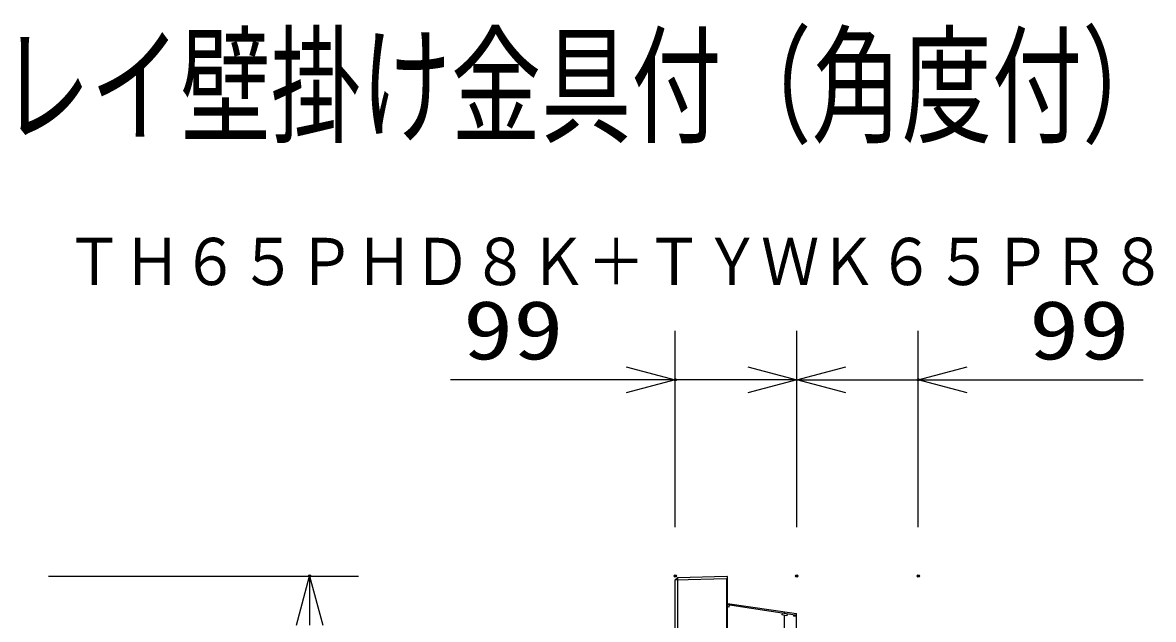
# Model space of a CAD drawing. Units: millimetres, scale not verified. Extents: x -63 to 62, y -57 to 57.
# Drawn here: x 16.4 to 62.49, y 33.08 to 57.41 of the extents above; entities that cross this region are included whole.
import ezdxf
from ezdxf.enums import TextEntityAlignment as Align

# ---------------------------------------------------------------- set-up
doc = ezdxf.new("R2010")
doc.units = ezdxf.units.MM
doc.header["$LTSCALE"] = 0.190236
doc.header["$PDMODE"] = 32
doc.header["$PDSIZE"] = 0.0951
for name, color, linetype in [('0-0_GAIKEI', 1, 'Continuous'), ('0-1_WAKU', 7, 'Continuous'), ('0-2_TOUROKU', 7, 'Continuous'), ('0-4_MOJI1', 2, 'Continuous')]:
    doc.layers.add(name, color=color, linetype=linetype)
doc.styles.add('ＭＳ ゴシック', font='')
doc.styles.get('ＭＳ ゴシック').set_extended_font_data('MS Gothic')

# ---------------------------------------------------------------- blocks, each defined once
blk = doc.blocks.new('_OPEN30')
at = {"layer": '0-1_WAKU'}
blk.add_line((0, 0), (-1, 0), dxfattribs=at)
blk.add_lwpolyline([(-1, 0.26795), (0, 0), (-1, -0.26795)], dxfattribs=at)

msp = doc.modelspace()

# ---------------------------------------------------------------- linework, layer by layer
at = {"layer": '0-0_GAIKEI', "color": 3}
for p, q in [((43.0022, 36.8465), (43.0022, 44.8465)), ((47.9523, 36.8465), (47.9523, 44.8465)), ((47.9523, 36.8465), (47.9523, 44.8465)), ((52.9023, 36.8465), (52.9023, 44.8465)), ((41.0022, 42.8465), (33.8356, 42.8465)), ((47.9523, 42.8465), (43.0022, 42.8465)), ((45.9522, 42.8465), (43.9522, 42.8465)), ((47.9523, 42.8465), (52.9023, 42.8465)), ((49.9523, 42.8465), (51.9523, 42.8465)), ((54.9023, 42.8465), (62.0689, 42.8465)), ((17.4659, 34.8465), (30.0973, 34.8465))]:
    msp.add_line(p, q, dxfattribs=at)
at = {"layer": '0-0_GAIKEI', "color": 7}
for p, q in [((43.0022, 34.6915), (43.1049, 34.7942)), ((43.0022, -11.2586), (43.0022, 34.6915)), ((43.1049, 34.7942), (45.1029, 34.8465)), ((45.1272, 34.8222), (45.1029, 34.8465)), ((45.1272, -11.3892), (45.1272, 34.8222)), ((45.1272, 33.7356), (47.9423, 33.3165)), ((47.3535, 33.3536), (47.3397, 33.2611)), ((47.5539, 33.2292), (47.3397, 33.2611)), ((47.4523, 33.3389), (47.4523, 33.3895)), ((47.5676, 33.3217), (47.5539, 33.2292)), ((47.8272, 33.2831), (47.8171, 33.2153)), ((47.9423, 33.1967), (47.8171, 33.2153)), ((47.8923, 33.2041), (47.8923, 33.2734)), ((47.9423, -9.9586), (47.9423, 33.3165))]:
    msp.add_line(p, q, dxfattribs=at)
at = {"layer": '0-0_GAIKEI'}
for p, q in [((43.0022, 34.6915), (45.1029, 34.7465)), ((43.1049, -11.3613), (43.1049, 34.7942)), ((45.1029, 34.7465), (45.1272, 34.7715)), ((45.1029, -11.3135), (45.1029, 34.7465)), ((45.1272, 33.685), (47.8923, 33.2734)), ((45.1985, 33.6744), (45.1847, 33.5819)), ((45.1847, 33.5819), (45.1272, 33.5904)), ((47.4523, -9.8236), (47.4523, 33.2443))]:
    msp.add_line(p, q, dxfattribs=at)
at = {"layer": '0-1_WAKU'}
for p in [(43.0022, 42.8465), (52.9023, 42.8465), (28.0973, 34.8465), (43.0022, 34.8465), (47.9523, 34.8465), (47.9523, 34.8465), (52.9023, 34.8465)]:
    msp.add_point(p, dxfattribs=at)

# ---------------------------------------------------------------- block references
at = {"layer": '0-0_GAIKEI', "xscale": 2, "yscale": 2}
for p in [(43.0022, 42.8465), (47.9523, 42.8465)]:
    msp.add_blockref('_OPEN30', p, dxfattribs=at)
for p, rotation in [((47.9523, 42.8465), 180), ((52.9023, 42.8465), 180), ((28.0973, 34.8465), 90)]:
    msp.add_blockref('_OPEN30', p, dxfattribs=dict(at, rotation=rotation))

# ---------------------------------------------------------------- texts
at = {"layer": '0-0_GAIKEI', "color": 3, "style": 'ＭＳ ゴシック', "width": 1.25}
for p in [(34.352, 42.9561), (57.4187, 42.9561)]:
    msp.add_text('99', height=2.406, dxfattribs=at).set_placement(p, align=Align.BOTTOM_LEFT)
at = {"layer": '0-2_TOUROKU', "color": 1, "style": 'ＭＳ ゴシック', "width": 0.9}
msp.add_text('ＴＨ６５ＰＨＤ８Ｋ＋ＴＹＷＫ６５ＰＲ８', height=1.925, dxfattribs=at).set_placement((18.1441, 46.13), align=Align.BOTTOM_LEFT)
at = {"layer": '0-4_MOJI1', "style": 'ＭＳ ゴシック', "width": 0.7}
msp.add_text('ハイビジョンプラズマディスプレイ壁掛け金具付（角度付）', height=3.848, dxfattribs=at).set_placement((-35.9442, 51.7599), align=Align.BOTTOM_LEFT)

doc.saveas('drawing.dxf')
